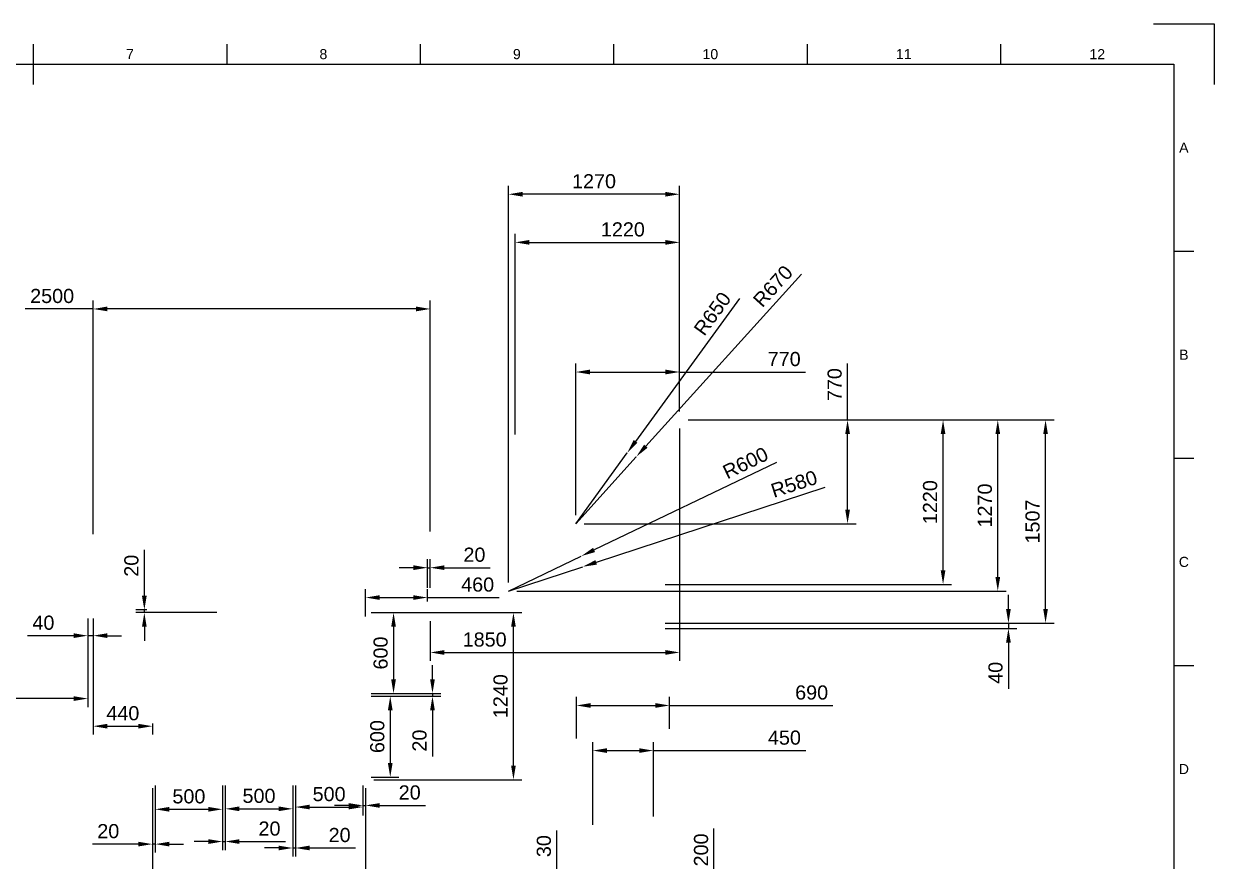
# Paper-space layout '시트1' of a CAD drawing. Header units: millimetres. Extents: x 0 to 594, y 0 to 420.
# Drawn here: x 299.7 to 594, y 212.8 to 420 of the extents above; entities that cross this region are included whole.
import ezdxf
from ezdxf.enums import TextEntityAlignment as Align

# ---------------------------------------------------------------- set-up
doc = ezdxf.new("R2010")
doc.units = ezdxf.units.MM
doc.header["$LTSCALE"] = 0.75
doc.layers.add('BORDER', color=7, linetype='Continuous', lineweight=25)
doc.layers.add('FD_Dimensions', color=7, linetype='Continuous', lineweight=25)
doc.styles.add('FusionTitle', font='arial.ttf')
doc.styles.get("Standard").update_dxf_attribs({"font": 'arial.ttf'})
doc.dimstyles.new('Dim-ISO-25', dxfattribs={"dimtxt": 3.5, "dimasz": 3.5, "dimexe": 2.1, "dimexo": 2.1, "dimgap": 1.4, "dimtad": 1, "dimzin": 12, "dimdsep": 46, "dimtxsty": 'Standard', "dimcen": 0, "dimazin": 3, "dimtp": 0.1, "dimtm": 0.1, "dimtfac": 0.714286, "dimtmove": 0, "dimatfit": 3, "dimfxl": 1, "dimtzin": 12, "dimarcsym": 0})

# ---------------------------------------------------------------- blocks, each defined once
blk = doc.blocks.new('ISO_A2_SHEET')
at = {"layer": 'BORDER'}
for p, q in [((302, 415), (302, 405)), ((349.8333, 415), (349.8333, 410)), ((397.6666, 415), (397.6666, 410)), ((445.4999, 415), (445.4999, 410)), ((493.3332, 415), (493.3332, 410)), ((541.1665, 415), (541.1665, 410)), ((20, 410), (584, 410)), ((584, 410), (584, 10)), ((584, 363.75), (589, 363.75)), ((584, 312.5), (589, 312.5)), ((584, 261.25), (589, 261.25))]:
    blk.add_line(p, q, dxfattribs=at)
at = {"layer": 'Defpoints'}
for p, q in [((579, 420), (594, 420)), ((594, 420), (594, 405))]:
    blk.add_line(p, q, dxfattribs=at)
at = {"layer": 'BORDER', "style": 'FusionTitle'}
for s, p in [('7', (325.91665, 412.5)), ('8', (373.74995, 412.5)), ('9', (421.58325, 412.5)), ('10', (469.41655, 412.5)), ('11', (517.24985, 412.5)), ('12', (565.08315, 412.5)), ('A', (586.5, 389.375)), ('B', (586.5, 338.125)), ('C', (586.5, 286.875)), ('D', (586.5, 235.625))]:
    blk.add_text(s, height=2.5, dxfattribs=at).set_placement(p, align=Align.MIDDLE)
blk = doc.blocks.new('*D291')
at = {"layer": 'Defpoints', "color": 0, "transparency": 16777216}
for p in [(461.83, 321.99), (540.49, 321.99), (419.49, 279.65)]:
    blk.add_point(p, dxfattribs=at)
at = {"layer": 'FD_Dimensions', "color": 0, "lineweight": -2, "transparency": 16777216}
for p, q in [((463.93, 321.99), (542.59, 321.99)), ((540.49, 283.15), (540.49, 318.49)), ((421.59, 279.65), (542.59, 279.65))]:
    blk.add_line(p, q, dxfattribs=at)
at = {"layer": 'FD_Dimensions', "color": 0, "transparency": 16777216}
for points in [[(539.91, 318.49), (541.08, 318.49), (540.49, 321.99)], [(539.91, 283.15), (541.08, 283.15), (540.49, 279.65)]]:
    blk.add_solid(points, dxfattribs=at)
at = {"layer": 'FD_Dimensions', "color": 0, "transparency": 16777216, "insert": (537.31, 300.82), "char_height": 3.5, "attachment_point": 5, "rotation": 90}
blk.add_mtext('1270', dxfattribs=at)
blk = doc.blocks.new('*D292')
at = {"layer": 'Defpoints', "color": 0, "transparency": 16777216}
for p in [(419.49, 377.83), (461.83, 321.99), (419.49, 279.65)]:
    blk.add_point(p, dxfattribs=at)
at = {"layer": 'FD_Dimensions', "color": 0, "lineweight": -2, "transparency": 16777216}
for p, q in [((419.49, 281.75), (419.49, 379.93)), ((461.83, 324.09), (461.83, 379.93)), ((458.33, 377.83), (422.99, 377.83))]:
    blk.add_line(p, q, dxfattribs=at)
at = {"layer": 'FD_Dimensions', "color": 0, "transparency": 16777216}
for points in [[(422.99, 378.41), (422.99, 377.25), (419.49, 377.83)], [(458.33, 378.41), (458.33, 377.25), (461.83, 377.83)]]:
    blk.add_solid(points, dxfattribs=at)
at = {"layer": 'FD_Dimensions', "color": 0, "transparency": 16777216, "insert": (440.66, 381.02), "char_height": 3.5, "attachment_point": 5}
blk.add_mtext('1270', dxfattribs=at)
blk = doc.blocks.new('*D293')
at = {"layer": 'Defpoints', "color": 0, "transparency": 16777216}
for p in [(437.52, 288.31), (419.49, 279.65)]:
    blk.add_point(p, dxfattribs=at)
at = {"layer": 'FD_Dimensions', "color": 0, "lineweight": -2, "transparency": 16777216}
for p, q in [((485.74, 311.48), (440.68, 289.83)), ((419.49, 279.65), (437.52, 288.31))]:
    blk.add_line(p, q, dxfattribs=at)
at = {"layer": 'FD_Dimensions', "color": 0, "transparency": 16777216}
blk.add_solid([(440.42, 290.35), (440.93, 289.3), (437.52, 288.31)], dxfattribs=at)
at = {"layer": 'FD_Dimensions', "color": 0, "transparency": 16777216, "insert": (478.11, 311.35), "char_height": 3.5, "attachment_point": 5, "rotation": 25.659}
blk.add_mtext('R600', dxfattribs=at)
blk = doc.blocks.new('*D294')
at = {"layer": 'Defpoints', "color": 0, "transparency": 16777216}
for p in [(437.87, 285.67), (419.49, 279.65)]:
    blk.add_point(p, dxfattribs=at)
at = {"layer": 'FD_Dimensions', "color": 0, "lineweight": -2, "transparency": 16777216}
for p, q in [((497.71, 305.27), (441.19, 286.76)), ((419.49, 279.65), (437.87, 285.67))]:
    blk.add_line(p, q, dxfattribs=at)
at = {"layer": 'FD_Dimensions', "color": 0, "transparency": 16777216}
blk.add_solid([(441.01, 287.31), (441.37, 286.2), (437.87, 285.67)], dxfattribs=at)
at = {"layer": 'FD_Dimensions', "color": 0, "transparency": 16777216, "insert": (490.13, 306.14), "char_height": 3.5, "attachment_point": 5, "rotation": 18.1333}
blk.add_mtext('R580', dxfattribs=at)
blk = doc.blocks.new('*D295')
at = {"layer": 'Defpoints', "color": 0, "transparency": 16777216}
for p in [(448.89, 313.85), (436.16, 296.32)]:
    blk.add_point(p, dxfattribs=at)
at = {"layer": 'FD_Dimensions', "color": 0, "lineweight": -2, "transparency": 16777216}
for p, q in [((476.6, 352.02), (450.95, 316.68)), ((436.16, 296.32), (448.89, 313.85))]:
    blk.add_line(p, q, dxfattribs=at)
at = {"layer": 'FD_Dimensions', "color": 0, "transparency": 16777216}
blk.add_solid([(450.48, 317.03), (451.42, 316.34), (448.89, 313.85)], dxfattribs=at)
at = {"layer": 'FD_Dimensions', "color": 0, "transparency": 16777216, "insert": (469.95, 348.28), "char_height": 3.5, "attachment_point": 5, "rotation": 54.0146}
blk.add_mtext('R650', dxfattribs=at)
blk = doc.blocks.new('*D296')
at = {"layer": 'Defpoints', "color": 0, "transparency": 16777216}
for p in [(451.12, 312.9), (436.16, 296.32)]:
    blk.add_point(p, dxfattribs=at)
at = {"layer": 'FD_Dimensions', "color": 0, "lineweight": -2, "transparency": 16777216}
for p, q in [((491.92, 358.09), (453.47, 315.5)), ((436.16, 296.32), (451.12, 312.9))]:
    blk.add_line(p, q, dxfattribs=at)
at = {"layer": 'FD_Dimensions', "color": 0, "transparency": 16777216}
blk.add_solid([(453.04, 315.89), (453.9, 315.11), (451.12, 312.9)], dxfattribs=at)
at = {"layer": 'FD_Dimensions', "color": 0, "transparency": 16777216, "insert": (484.91, 355.08), "char_height": 3.5, "attachment_point": 5, "rotation": 47.9293}
blk.add_mtext('R670', dxfattribs=at)
blk = doc.blocks.new('*D297')
at = {"layer": 'Defpoints', "color": 0, "transparency": 16777216}
for p in [(436.16, 333.85), (461.83, 321.99), (436.16, 296.32)]:
    blk.add_point(p, dxfattribs=at)
at = {"layer": 'FD_Dimensions', "color": 0, "lineweight": -2, "transparency": 16777216}
for p, q in [((436.16, 298.42), (436.16, 335.95)), ((461.83, 324.09), (461.83, 335.95)), ((439.66, 333.85), (458.33, 333.85)), ((461.83, 333.85), (492.92, 333.85))]:
    blk.add_line(p, q, dxfattribs=at)
at = {"layer": 'FD_Dimensions', "color": 0, "transparency": 16777216}
for points in [[(439.66, 334.44), (439.66, 333.27), (436.16, 333.85)], [(458.33, 334.44), (458.33, 333.27), (461.83, 333.85)]]:
    blk.add_solid(points, dxfattribs=at)
at = {"layer": 'FD_Dimensions', "color": 0, "transparency": 16777216, "insert": (487.68, 337.04), "char_height": 3.5, "attachment_point": 5}
blk.add_mtext('770', dxfattribs=at)
blk = doc.blocks.new('*D298')
at = {"layer": 'Defpoints', "color": 0, "transparency": 16777216}
for p in [(461.83, 321.99), (436.16, 296.32), (503.35, 296.32)]:
    blk.add_point(p, dxfattribs=at)
at = {"layer": 'FD_Dimensions', "color": 0, "lineweight": -2, "transparency": 16777216}
for p, q in [((503.35, 321.99), (503.35, 335.98)), ((463.93, 321.99), (505.45, 321.99)), ((503.35, 299.82), (503.35, 318.49)), ((438.26, 296.32), (505.45, 296.32))]:
    blk.add_line(p, q, dxfattribs=at)
at = {"layer": 'FD_Dimensions', "color": 0, "transparency": 16777216}
for points in [[(502.77, 318.49), (503.94, 318.49), (503.35, 321.99)], [(502.77, 299.82), (503.94, 299.82), (503.35, 296.32)]]:
    blk.add_solid(points, dxfattribs=at)
at = {"layer": 'FD_Dimensions', "color": 0, "transparency": 16777216, "insert": (500.17, 330.73), "char_height": 3.5, "attachment_point": 5, "rotation": 90}
blk.add_mtext('770', dxfattribs=at)
blk = doc.blocks.new('*D300')
at = {"layer": 'Defpoints', "color": 0, "transparency": 16777216}
for p in [(461.83, 365.92), (461.83, 321.99), (421.16, 316.32)]:
    blk.add_point(p, dxfattribs=at)
at = {"layer": 'FD_Dimensions', "color": 0, "lineweight": -2, "transparency": 16777216}
for p, q in [((421.16, 318.42), (421.16, 368.02)), ((461.83, 324.09), (461.83, 368.02)), ((424.66, 365.92), (458.33, 365.92))]:
    blk.add_line(p, q, dxfattribs=at)
at = {"layer": 'FD_Dimensions', "color": 0, "transparency": 16777216}
for points in [[(424.66, 366.51), (424.66, 365.34), (421.16, 365.92)], [(458.33, 366.51), (458.33, 365.34), (461.83, 365.92)]]:
    blk.add_solid(points, dxfattribs=at)
at = {"layer": 'FD_Dimensions', "color": 0, "transparency": 16777216, "insert": (447.79, 369.11), "char_height": 3.5, "attachment_point": 5}
blk.add_mtext('1220', dxfattribs=at)
blk = doc.blocks.new('*D301')
at = {"layer": 'Defpoints', "color": 0, "transparency": 16777216}
for p in [(461.83, 321.99), (526.96, 321.99), (456.16, 281.32)]:
    blk.add_point(p, dxfattribs=at)
at = {"layer": 'FD_Dimensions', "color": 0, "lineweight": -2, "transparency": 16777216}
for p, q in [((463.93, 321.99), (529.06, 321.99)), ((526.96, 284.82), (526.96, 318.49)), ((458.26, 281.32), (529.06, 281.32))]:
    blk.add_line(p, q, dxfattribs=at)
at = {"layer": 'FD_Dimensions', "color": 0, "transparency": 16777216}
for points in [[(526.38, 318.49), (527.54, 318.49), (526.96, 321.99)], [(526.38, 284.82), (527.54, 284.82), (526.96, 281.32)]]:
    blk.add_solid(points, dxfattribs=at)
at = {"layer": 'FD_Dimensions', "color": 0, "transparency": 16777216, "insert": (523.77, 301.65), "char_height": 3.5, "attachment_point": 5, "rotation": 90}
blk.add_mtext('1220', dxfattribs=at)
blk = doc.blocks.new('*D333')
at = {"layer": 'Defpoints', "color": 0, "transparency": 16777216}
for p in [(431.46, 205.65), (439.49, 205.65), (439.49, 204.65)]:
    blk.add_point(p, dxfattribs=at)
at = {"layer": 'FD_Dimensions', "color": 0, "lineweight": -2, "transparency": 16777216}
for p, q in [((431.46, 209.15), (431.46, 220.45)), ((437.39, 205.65), (429.36, 205.65)), ((437.39, 204.65), (429.36, 204.65)), ((431.46, 204.65), (431.46, 205.65)), ((431.46, 201.15), (431.46, 197.65))]:
    blk.add_line(p, q, dxfattribs=at)
at = {"layer": 'FD_Dimensions', "color": 0, "transparency": 16777216}
for points in [[(430.87, 209.15), (432.04, 209.15), (431.46, 205.65)], [(430.87, 201.15), (432.04, 201.15), (431.46, 204.65)]]:
    blk.add_solid(points, dxfattribs=at)
at = {"layer": 'FD_Dimensions', "color": 0, "transparency": 16777216, "insert": (428.27, 216.55), "char_height": 3.5, "attachment_point": 5, "rotation": 90}
blk.add_mtext('30', dxfattribs=at)
blk = doc.blocks.new('*D334')
at = {"layer": 'Defpoints', "color": 0, "transparency": 16777216}
for p in [(455.49, 203.32), (470.32, 203.32), (455.49, 196.65)]:
    blk.add_point(p, dxfattribs=at)
at = {"layer": 'FD_Dimensions', "color": 0, "lineweight": -2, "transparency": 16777216}
for p, q in [((470.32, 206.82), (470.32, 220.9)), ((457.59, 203.32), (472.42, 203.32)), ((470.32, 196.65), (470.32, 203.32)), ((457.59, 196.65), (472.42, 196.65)), ((470.32, 193.15), (470.32, 189.65))]:
    blk.add_line(p, q, dxfattribs=at)
at = {"layer": 'FD_Dimensions', "color": 0, "transparency": 16777216}
for points in [[(469.74, 206.82), (470.91, 206.82), (470.32, 203.32)], [(469.74, 193.15), (470.91, 193.15), (470.32, 196.65)]]:
    blk.add_solid(points, dxfattribs=at)
at = {"layer": 'FD_Dimensions', "color": 0, "transparency": 16777216, "insert": (467.14, 215.61), "char_height": 3.5, "attachment_point": 5, "rotation": 90}
blk.add_mtext('200', dxfattribs=at)
blk = doc.blocks.new('*D342')
at = {"layer": 'Defpoints', "color": 0, "transparency": 16777216}
for p in [(461.83, 321.99), (400.16, 274.32), (461.83, 264.47)]:
    blk.add_point(p, dxfattribs=at)
at = {"layer": 'FD_Dimensions', "color": 0, "lineweight": -2, "transparency": 16777216}
for p, q in [((461.83, 319.89), (461.83, 262.37)), ((400.16, 272.22), (400.16, 262.37)), ((403.66, 264.47), (458.33, 264.47))]:
    blk.add_line(p, q, dxfattribs=at)
at = {"layer": 'FD_Dimensions', "color": 0, "transparency": 16777216}
for points in [[(403.66, 265.05), (403.66, 263.88), (400.16, 264.47)], [(458.33, 265.05), (458.33, 263.88), (461.83, 264.47)]]:
    blk.add_solid(points, dxfattribs=at)
at = {"layer": 'FD_Dimensions', "color": 0, "transparency": 16777216, "insert": (413.62, 267.65), "char_height": 3.5, "attachment_point": 5}
blk.add_mtext('1850', dxfattribs=at)
blk = doc.blocks.new('*D344')
at = {"layer": 'Defpoints', "color": 0, "transparency": 16777216}
for p in [(399.49, 278.05), (399.49, 274.99), (384.16, 271.27)]:
    blk.add_point(p, dxfattribs=at)
at = {"layer": 'FD_Dimensions', "color": 0, "lineweight": -2, "transparency": 16777216}
for p, q in [((384.16, 273.37), (384.16, 280.15)), ((399.49, 277.09), (399.49, 280.15)), ((387.66, 278.05), (395.99, 278.05)), ((399.49, 278.05), (417.22, 278.05))]:
    blk.add_line(p, q, dxfattribs=at)
at = {"layer": 'FD_Dimensions', "color": 0, "transparency": 16777216}
for points in [[(387.66, 278.63), (387.66, 277.47), (384.16, 278.05)], [(395.99, 278.63), (395.99, 277.47), (399.49, 278.05)]]:
    blk.add_solid(points, dxfattribs=at)
at = {"layer": 'FD_Dimensions', "color": 0, "transparency": 16777216, "insert": (411.89, 281.24), "char_height": 3.5, "attachment_point": 5}
blk.add_mtext('460', dxfattribs=at)
blk = doc.blocks.new('*D345')
at = {"layer": 'Defpoints', "color": 0, "transparency": 16777216}
for p in [(400.16, 349.45), (316.83, 291.65), (400.16, 292.32)]:
    blk.add_point(p, dxfattribs=at)
at = {"layer": 'FD_Dimensions', "color": 0, "lineweight": -2, "transparency": 16777216}
for p, q in [((316.83, 293.75), (316.83, 351.55)), ((400.16, 294.42), (400.16, 351.55)), ((316.83, 349.45), (300.03, 349.45)), ((396.66, 349.45), (320.33, 349.45))]:
    blk.add_line(p, q, dxfattribs=at)
at = {"layer": 'FD_Dimensions', "color": 0, "transparency": 16777216}
for points in [[(320.33, 350.04), (320.33, 348.87), (316.83, 349.45)], [(396.66, 350.04), (396.66, 348.87), (400.16, 349.45)]]:
    blk.add_solid(points, dxfattribs=at)
at = {"layer": 'FD_Dimensions', "color": 0, "transparency": 16777216, "insert": (306.68, 352.64), "char_height": 3.5, "attachment_point": 5}
blk.add_mtext('2500', dxfattribs=at)
blk = doc.blocks.new('*D346')
at = {"layer": 'Defpoints', "color": 0, "transparency": 16777216}
for p in [(315.49, 274.99), (316.83, 274.99), (315.49, 268.62)]:
    blk.add_point(p, dxfattribs=at)
at = {"layer": 'FD_Dimensions', "color": 0, "lineweight": -2, "transparency": 16777216}
for p, q in [((315.49, 272.89), (315.49, 266.52)), ((316.83, 272.89), (316.83, 266.52)), ((311.99, 268.62), (300.55, 268.62)), ((316.83, 268.62), (315.49, 268.62)), ((320.33, 268.62), (323.83, 268.62))]:
    blk.add_line(p, q, dxfattribs=at)
at = {"layer": 'FD_Dimensions', "color": 0, "transparency": 16777216}
for points in [[(311.99, 269.21), (311.99, 268.04), (315.49, 268.62)], [(320.33, 269.21), (320.33, 268.04), (316.83, 268.62)]]:
    blk.add_solid(points, dxfattribs=at)
at = {"layer": 'FD_Dimensions', "color": 0, "transparency": 16777216, "insert": (304.52, 271.81), "char_height": 3.5, "attachment_point": 5}
blk.add_mtext('40', dxfattribs=at)
blk = doc.blocks.new('*D347')
at = {"layer": 'Defpoints', "color": 0, "transparency": 16777216}
for p in [(254.26, 274.99), (315.49, 274.99), (254.26, 253.06)]:
    blk.add_point(p, dxfattribs=at)
at = {"layer": 'FD_Dimensions', "color": 0, "lineweight": -2, "transparency": 16777216}
for p, q in [((254.26, 272.89), (254.26, 250.96)), ((315.49, 272.89), (315.49, 250.96)), ((311.99, 253.06), (257.76, 253.06))]:
    blk.add_line(p, q, dxfattribs=at)
at = {"layer": 'FD_Dimensions', "color": 0, "transparency": 16777216}
for points in [[(257.76, 253.64), (257.76, 252.47), (254.26, 253.06)], [(311.99, 253.64), (311.99, 252.47), (315.49, 253.06)]]:
    blk.add_solid(points, dxfattribs=at)
at = {"layer": 'FD_Dimensions', "color": 0, "transparency": 16777216, "insert": (284.88, 256.24), "char_height": 3.5, "attachment_point": 5}
blk.add_mtext('1837', dxfattribs=at)
blk = doc.blocks.new('*D355')
at = {"layer": 'Defpoints', "color": 0, "transparency": 16777216}
for p in [(461.83, 321.99), (552.3, 321.99), (456.16, 271.74)]:
    blk.add_point(p, dxfattribs=at)
at = {"layer": 'FD_Dimensions', "color": 0, "lineweight": -2, "transparency": 16777216}
for p, q in [((463.93, 321.99), (554.4, 321.99)), ((552.3, 275.24), (552.3, 318.49)), ((458.26, 271.74), (554.4, 271.74))]:
    blk.add_line(p, q, dxfattribs=at)
at = {"layer": 'FD_Dimensions', "color": 0, "transparency": 16777216}
for points in [[(551.72, 318.49), (552.88, 318.49), (552.3, 321.99)], [(551.72, 275.24), (552.88, 275.24), (552.3, 271.74)]]:
    blk.add_solid(points, dxfattribs=at)
at = {"layer": 'FD_Dimensions', "color": 0, "transparency": 16777216, "insert": (549.11, 296.86), "char_height": 3.5, "attachment_point": 5, "rotation": 90}
blk.add_mtext('1507', dxfattribs=at)
blk = doc.blocks.new('*D356')
at = {"layer": 'Defpoints', "color": 0, "transparency": 16777216}
for p in [(456.16, 271.74), (456.16, 270.41), (543.12, 270.41)]:
    blk.add_point(p, dxfattribs=at)
at = {"layer": 'FD_Dimensions', "color": 0, "lineweight": -2, "transparency": 16777216}
for p, q in [((543.12, 275.24), (543.12, 278.74)), ((458.26, 271.74), (545.22, 271.74)), ((543.12, 271.74), (543.12, 270.41)), ((458.26, 270.41), (545.22, 270.41)), ((543.12, 266.91), (543.12, 255.46))]:
    blk.add_line(p, q, dxfattribs=at)
at = {"layer": 'FD_Dimensions', "color": 0, "transparency": 16777216}
for points in [[(542.54, 275.24), (543.71, 275.24), (543.12, 271.74)], [(542.54, 266.91), (543.71, 266.91), (543.12, 270.41)]]:
    blk.add_solid(points, dxfattribs=at)
at = {"layer": 'FD_Dimensions', "color": 0, "transparency": 16777216, "insert": (539.94, 259.43), "char_height": 3.5, "attachment_point": 5, "rotation": 90}
blk.add_mtext('40', dxfattribs=at)
blk = doc.blocks.new('*D360')
at = {"layer": 'Defpoints', "color": 0, "transparency": 16777216}
for p in [(316.83, 274.99), (331.49, 248.99), (331.49, 246.23)]:
    blk.add_point(p, dxfattribs=at)
at = {"layer": 'FD_Dimensions', "color": 0, "lineweight": -2, "transparency": 16777216}
for p, q in [((316.83, 272.89), (316.83, 244.13)), ((320.33, 246.23), (327.99, 246.23)), ((331.49, 246.89), (331.49, 244.13))]:
    blk.add_line(p, q, dxfattribs=at)
at = {"layer": 'FD_Dimensions', "color": 0, "transparency": 16777216}
for points in [[(320.33, 246.81), (320.33, 245.64), (316.83, 246.23)], [(327.99, 246.81), (327.99, 245.64), (331.49, 246.23)]]:
    blk.add_solid(points, dxfattribs=at)
at = {"layer": 'FD_Dimensions', "color": 0, "transparency": 16777216, "insert": (324.16, 249.41), "char_height": 3.5, "attachment_point": 5}
blk.add_mtext('440', dxfattribs=at)
blk = doc.blocks.new('*D361')
at = {"layer": 'Defpoints', "color": 0, "transparency": 16777216}
for p in [(331.49, 232.99), (332.16, 233.65), (331.49, 217.05)]:
    blk.add_point(p, dxfattribs=at)
at = {"layer": 'FD_Dimensions', "color": 0, "lineweight": -2, "transparency": 16777216}
for p, q in [((331.49, 230.89), (331.49, 214.95)), ((332.16, 231.55), (332.16, 214.95)), ((327.99, 217.05), (316.63, 217.05)), ((332.16, 217.05), (331.49, 217.05)), ((335.66, 217.05), (339.16, 217.05))]:
    blk.add_line(p, q, dxfattribs=at)
at = {"layer": 'FD_Dimensions', "color": 0, "transparency": 16777216}
for points in [[(327.99, 217.63), (327.99, 216.47), (331.49, 217.05)], [(335.66, 217.63), (335.66, 216.47), (332.16, 217.05)]]:
    blk.add_solid(points, dxfattribs=at)
at = {"layer": 'FD_Dimensions', "color": 0, "transparency": 16777216, "insert": (320.56, 220.24), "char_height": 3.5, "attachment_point": 5}
blk.add_mtext('20', dxfattribs=at)
blk = doc.blocks.new('*D362')
at = {"layer": 'Defpoints', "color": 0, "transparency": 16777216}
for p in [(332.16, 233.65), (348.83, 233.65), (348.83, 225.66)]:
    blk.add_point(p, dxfattribs=at)
at = {"layer": 'FD_Dimensions', "color": 0, "lineweight": -2, "transparency": 16777216}
for p, q in [((332.16, 231.55), (332.16, 223.56)), ((348.83, 231.55), (348.83, 223.56)), ((335.66, 225.66), (345.33, 225.66))]:
    blk.add_line(p, q, dxfattribs=at)
at = {"layer": 'FD_Dimensions', "color": 0, "transparency": 16777216}
for points in [[(335.66, 226.24), (335.66, 225.08), (332.16, 225.66)], [(345.33, 226.24), (345.33, 225.08), (348.83, 225.66)]]:
    blk.add_solid(points, dxfattribs=at)
at = {"layer": 'FD_Dimensions', "color": 0, "transparency": 16777216, "insert": (340.49, 228.85), "char_height": 3.5, "attachment_point": 5}
blk.add_mtext('500', dxfattribs=at)
blk = doc.blocks.new('*D363')
at = {"layer": 'Defpoints', "color": 0, "transparency": 16777216}
for p in [(348.83, 233.65), (349.49, 233.65), (349.49, 217.69)]:
    blk.add_point(p, dxfattribs=at)
at = {"layer": 'FD_Dimensions', "color": 0, "lineweight": -2, "transparency": 16777216}
for p, q in [((348.83, 231.55), (348.83, 215.59)), ((349.49, 231.55), (349.49, 215.59)), ((345.33, 217.69), (341.83, 217.69)), ((348.83, 217.69), (349.49, 217.69)), ((352.99, 217.69), (364.36, 217.69))]:
    blk.add_line(p, q, dxfattribs=at)
at = {"layer": 'FD_Dimensions', "color": 0, "transparency": 16777216}
for points in [[(345.33, 218.27), (345.33, 217.1), (348.83, 217.69)], [(352.99, 218.27), (352.99, 217.1), (349.49, 217.69)]]:
    blk.add_solid(points, dxfattribs=at)
at = {"layer": 'FD_Dimensions', "color": 0, "transparency": 16777216, "insert": (360.42, 220.87), "char_height": 3.5, "attachment_point": 5}
blk.add_mtext('20', dxfattribs=at)
blk = doc.blocks.new('*D364')
at = {"layer": 'Defpoints', "color": 0, "transparency": 16777216}
for p in [(349.49, 233.65), (366.16, 233.65), (366.16, 225.78)]:
    blk.add_point(p, dxfattribs=at)
at = {"layer": 'FD_Dimensions', "color": 0, "lineweight": -2, "transparency": 16777216}
for p, q in [((349.49, 231.55), (349.49, 223.68)), ((366.16, 231.55), (366.16, 223.68)), ((352.99, 225.78), (362.66, 225.78))]:
    blk.add_line(p, q, dxfattribs=at)
at = {"layer": 'FD_Dimensions', "color": 0, "transparency": 16777216}
for points in [[(352.99, 226.37), (352.99, 225.2), (349.49, 225.78)], [(362.66, 226.37), (362.66, 225.2), (366.16, 225.78)]]:
    blk.add_solid(points, dxfattribs=at)
at = {"layer": 'FD_Dimensions', "color": 0, "transparency": 16777216, "insert": (357.83, 228.97), "char_height": 3.5, "attachment_point": 5}
blk.add_mtext('500', dxfattribs=at)
blk = doc.blocks.new('*D365')
at = {"layer": 'Defpoints', "color": 0, "transparency": 16777216}
for p in [(366.16, 233.65), (366.83, 233.65), (366.16, 216.09)]:
    blk.add_point(p, dxfattribs=at)
at = {"layer": 'FD_Dimensions', "color": 0, "lineweight": -2, "transparency": 16777216}
for p, q in [((366.16, 231.55), (366.16, 213.99)), ((366.83, 231.55), (366.83, 213.99)), ((362.66, 216.09), (359.16, 216.09)), ((366.16, 216.09), (366.83, 216.09)), ((370.33, 216.09), (381.69, 216.09))]:
    blk.add_line(p, q, dxfattribs=at)
at = {"layer": 'FD_Dimensions', "color": 0, "transparency": 16777216}
for points in [[(362.66, 216.67), (362.66, 215.51), (366.16, 216.09)], [(370.33, 216.67), (370.33, 215.51), (366.83, 216.09)]]:
    blk.add_solid(points, dxfattribs=at)
at = {"layer": 'FD_Dimensions', "color": 0, "transparency": 16777216, "insert": (377.76, 219.28), "char_height": 3.5, "attachment_point": 5}
blk.add_mtext('20', dxfattribs=at)
blk = doc.blocks.new('*D366')
at = {"layer": 'Defpoints', "color": 0, "transparency": 16777216}
for p in [(366.83, 233.65), (383.49, 233.65), (383.49, 226.22)]:
    blk.add_point(p, dxfattribs=at)
at = {"layer": 'FD_Dimensions', "color": 0, "lineweight": -2, "transparency": 16777216}
for p, q in [((366.83, 231.55), (366.83, 224.12)), ((383.49, 231.55), (383.49, 224.12)), ((370.33, 226.22), (379.99, 226.22))]:
    blk.add_line(p, q, dxfattribs=at)
at = {"layer": 'FD_Dimensions', "color": 0, "transparency": 16777216}
for points in [[(370.33, 226.81), (370.33, 225.64), (366.83, 226.22)], [(379.99, 226.81), (379.99, 225.64), (383.49, 226.22)]]:
    blk.add_solid(points, dxfattribs=at)
at = {"layer": 'FD_Dimensions', "color": 0, "transparency": 16777216, "insert": (375.16, 229.41), "char_height": 3.5, "attachment_point": 5}
blk.add_mtext('500', dxfattribs=at)
blk = doc.blocks.new('*D367')
at = {"layer": 'Defpoints', "color": 0, "transparency": 16777216}
for p in [(383.49, 233.65), (384.16, 232.99), (384.16, 226.62)]:
    blk.add_point(p, dxfattribs=at)
at = {"layer": 'FD_Dimensions', "color": 0, "lineweight": -2, "transparency": 16777216}
for p, q in [((383.49, 231.55), (383.49, 224.52)), ((384.16, 230.89), (384.16, 224.52)), ((379.99, 226.62), (376.49, 226.62)), ((383.49, 226.62), (384.16, 226.62)), ((387.66, 226.62), (399.02, 226.62))]:
    blk.add_line(p, q, dxfattribs=at)
at = {"layer": 'FD_Dimensions', "color": 0, "transparency": 16777216}
for points in [[(379.99, 227.2), (379.99, 226.04), (383.49, 226.62)], [(387.66, 227.2), (387.66, 226.04), (384.16, 226.62)]]:
    blk.add_solid(points, dxfattribs=at)
at = {"layer": 'FD_Dimensions', "color": 0, "transparency": 16777216, "insert": (395.09, 229.81), "char_height": 3.5, "attachment_point": 5}
blk.add_mtext('20', dxfattribs=at)
blk = doc.blocks.new('*D368')
at = {"layer": 'Defpoints', "color": 0, "transparency": 16777216}
for p in [(331.49, 232.99), (384.16, 232.99), (331.49, 204.68)]:
    blk.add_point(p, dxfattribs=at)
at = {"layer": 'FD_Dimensions', "color": 0, "lineweight": -2, "transparency": 16777216}
for p, q in [((331.49, 230.89), (331.49, 202.58)), ((384.16, 230.89), (384.16, 202.58)), ((380.66, 204.68), (334.99, 204.68))]:
    blk.add_line(p, q, dxfattribs=at)
at = {"layer": 'FD_Dimensions', "color": 0, "transparency": 16777216}
for points in [[(334.99, 205.26), (334.99, 204.09), (331.49, 204.68)], [(380.66, 205.26), (380.66, 204.09), (384.16, 204.68)]]:
    blk.add_solid(points, dxfattribs=at)
at = {"layer": 'FD_Dimensions', "color": 0, "transparency": 16777216, "insert": (357.83, 207.86), "char_height": 3.5, "attachment_point": 5}
blk.add_mtext('1580', dxfattribs=at)
blk = doc.blocks.new('*D369')
at = {"layer": 'Defpoints', "color": 0, "transparency": 16777216}
for p in [(400.16, 285.44), (399.49, 278.33), (400.16, 278.33)]:
    blk.add_point(p, dxfattribs=at)
at = {"layer": 'FD_Dimensions', "color": 0, "lineweight": -2, "transparency": 16777216}
for p, q in [((399.49, 280.43), (399.49, 287.54)), ((400.16, 280.43), (400.16, 287.54)), ((395.99, 285.44), (392.49, 285.44)), ((399.49, 285.44), (400.16, 285.44)), ((403.66, 285.44), (415.02, 285.44))]:
    blk.add_line(p, q, dxfattribs=at)
at = {"layer": 'FD_Dimensions', "color": 0, "transparency": 16777216}
for points in [[(395.99, 286.03), (395.99, 284.86), (399.49, 285.44)], [(403.66, 286.03), (403.66, 284.86), (400.16, 285.44)]]:
    blk.add_solid(points, dxfattribs=at)
at = {"layer": 'FD_Dimensions', "color": 0, "transparency": 16777216, "insert": (411.09, 288.63), "char_height": 3.5, "attachment_point": 5}
blk.add_mtext('20', dxfattribs=at)
blk = doc.blocks.new('*D378')
at = {"layer": 'Defpoints', "color": 0, "transparency": 16777216}
for p in [(455.33, 240.19), (455.33, 221.8), (440.33, 219.71)]:
    blk.add_point(p, dxfattribs=at)
at = {"layer": 'FD_Dimensions', "color": 0, "lineweight": -2, "transparency": 16777216}
for p, q in [((440.33, 221.81), (440.33, 242.29)), ((455.33, 223.9), (455.33, 242.29)), ((443.83, 240.19), (451.83, 240.19)), ((455.33, 240.19), (493.07, 240.19))]:
    blk.add_line(p, q, dxfattribs=at)
at = {"layer": 'FD_Dimensions', "color": 0, "transparency": 16777216}
for points in [[(443.83, 240.77), (443.83, 239.61), (440.33, 240.19)], [(451.83, 240.77), (451.83, 239.61), (455.33, 240.19)]]:
    blk.add_solid(points, dxfattribs=at)
at = {"layer": 'FD_Dimensions', "color": 0, "transparency": 16777216, "insert": (487.74, 243.38), "char_height": 3.5, "attachment_point": 5}
blk.add_mtext('450', dxfattribs=at)
blk = doc.blocks.new('*D379')
at = {"layer": 'Defpoints', "color": 0, "transparency": 16777216}
for p in [(459.33, 251.35), (459.33, 243.46), (436.33, 241.12)]:
    blk.add_point(p, dxfattribs=at)
at = {"layer": 'FD_Dimensions', "color": 0, "lineweight": -2, "transparency": 16777216}
for p, q in [((436.33, 243.22), (436.33, 253.45)), ((459.33, 245.56), (459.33, 253.45)), ((439.83, 251.35), (455.83, 251.35)), ((459.33, 251.35), (499.74, 251.35))]:
    blk.add_line(p, q, dxfattribs=at)
at = {"layer": 'FD_Dimensions', "color": 0, "transparency": 16777216}
for points in [[(439.83, 251.94), (439.83, 250.77), (436.33, 251.35)], [(455.83, 251.94), (455.83, 250.77), (459.33, 251.35)]]:
    blk.add_solid(points, dxfattribs=at)
at = {"layer": 'FD_Dimensions', "color": 0, "transparency": 16777216, "insert": (494.47, 254.54), "char_height": 3.5, "attachment_point": 5}
blk.add_mtext('690', dxfattribs=at)
blk = doc.blocks.new('*D389')
at = {"layer": 'Defpoints', "color": 0, "transparency": 16777216}
for p in [(383.49, 274.32), (383.49, 254.32), (391.09, 254.32)]:
    blk.add_point(p, dxfattribs=at)
at = {"layer": 'FD_Dimensions', "color": 0, "lineweight": -2, "transparency": 16777216}
for p, q in [((385.59, 274.32), (393.19, 274.32)), ((391.09, 270.82), (391.09, 257.82)), ((385.59, 254.32), (393.19, 254.32))]:
    blk.add_line(p, q, dxfattribs=at)
at = {"layer": 'FD_Dimensions', "color": 0, "transparency": 16777216}
for points in [[(390.51, 270.82), (391.68, 270.82), (391.09, 274.32)], [(390.51, 257.82), (391.68, 257.82), (391.09, 254.32)]]:
    blk.add_solid(points, dxfattribs=at)
at = {"layer": 'FD_Dimensions', "color": 0, "transparency": 16777216, "insert": (387.91, 264.32), "char_height": 3.5, "attachment_point": 5, "rotation": 90}
blk.add_mtext('600', dxfattribs=at)
blk = doc.blocks.new('*D390')
at = {"layer": 'Defpoints', "color": 0, "transparency": 16777216}
for p in [(383.49, 254.32), (383.49, 253.65), (400.71, 253.65)]:
    blk.add_point(p, dxfattribs=at)
at = {"layer": 'FD_Dimensions', "color": 0, "lineweight": -2, "transparency": 16777216}
for p, q in [((400.71, 257.82), (400.71, 261.32)), ((385.59, 254.32), (402.81, 254.32)), ((385.59, 253.65), (402.81, 253.65)), ((400.71, 254.32), (400.71, 253.65)), ((400.71, 250.15), (400.71, 238.73))]:
    blk.add_line(p, q, dxfattribs=at)
at = {"layer": 'FD_Dimensions', "color": 0, "transparency": 16777216}
for points in [[(400.13, 257.82), (401.3, 257.82), (400.71, 254.32)], [(400.13, 250.15), (401.3, 250.15), (400.71, 253.65)]]:
    blk.add_solid(points, dxfattribs=at)
at = {"layer": 'FD_Dimensions', "color": 0, "transparency": 16777216, "insert": (397.52, 242.66), "char_height": 3.5, "attachment_point": 5, "rotation": 90}
blk.add_mtext('20', dxfattribs=at)
blk = doc.blocks.new('*D391')
at = {"layer": 'Defpoints', "color": 0, "transparency": 16777216}
for p in [(383.49, 253.65), (383.49, 233.65), (390.28, 233.65)]:
    blk.add_point(p, dxfattribs=at)
at = {"layer": 'FD_Dimensions', "color": 0, "lineweight": -2, "transparency": 16777216}
for p, q in [((385.59, 253.65), (392.38, 253.65)), ((390.28, 250.15), (390.28, 237.15)), ((385.59, 233.65), (392.38, 233.65))]:
    blk.add_line(p, q, dxfattribs=at)
at = {"layer": 'FD_Dimensions', "color": 0, "transparency": 16777216}
for points in [[(389.69, 250.15), (390.86, 250.15), (390.28, 253.65)], [(389.69, 237.15), (390.86, 237.15), (390.28, 233.65)]]:
    blk.add_solid(points, dxfattribs=at)
at = {"layer": 'FD_Dimensions', "color": 0, "transparency": 16777216, "insert": (387.09, 243.65), "char_height": 3.5, "attachment_point": 5, "rotation": 90}
blk.add_mtext('600', dxfattribs=at)
blk = doc.blocks.new('*D392')
at = {"layer": 'Defpoints', "color": 0, "transparency": 16777216}
for p in [(383.49, 274.32), (420.74, 274.32), (384.16, 232.99)]:
    blk.add_point(p, dxfattribs=at)
at = {"layer": 'FD_Dimensions', "color": 0, "lineweight": -2, "transparency": 16777216}
for p, q in [((385.59, 274.32), (422.84, 274.32)), ((420.74, 236.49), (420.74, 270.82)), ((386.26, 232.99), (422.84, 232.99))]:
    blk.add_line(p, q, dxfattribs=at)
at = {"layer": 'FD_Dimensions', "color": 0, "transparency": 16777216}
for points in [[(420.16, 270.82), (421.32, 270.82), (420.74, 274.32)], [(420.16, 236.49), (421.32, 236.49), (420.74, 232.99)]]:
    blk.add_solid(points, dxfattribs=at)
at = {"layer": 'FD_Dimensions', "color": 0, "transparency": 16777216, "insert": (417.55, 253.65), "char_height": 3.5, "attachment_point": 5, "rotation": 90}
blk.add_mtext('1240', dxfattribs=at)
blk = doc.blocks.new('*D393')
at = {"layer": 'Defpoints', "color": 0, "transparency": 16777216}
for p in [(329.48, 274.99), (332.16, 274.99), (349.49, 274.32)]:
    blk.add_point(p, dxfattribs=at)
at = {"layer": 'FD_Dimensions', "color": 0, "lineweight": -2, "transparency": 16777216}
for p, q in [((329.48, 278.49), (329.48, 289.85)), ((330.06, 274.99), (327.38, 274.99)), ((347.39, 274.32), (327.38, 274.32)), ((329.48, 274.32), (329.48, 274.99)), ((329.48, 270.82), (329.48, 267.32))]:
    blk.add_line(p, q, dxfattribs=at)
at = {"layer": 'FD_Dimensions', "color": 0, "transparency": 16777216}
for points in [[(328.89, 278.49), (330.06, 278.49), (329.48, 274.99)], [(328.89, 270.82), (330.06, 270.82), (329.48, 274.32)]]:
    blk.add_solid(points, dxfattribs=at)
at = {"layer": 'FD_Dimensions', "color": 0, "transparency": 16777216, "insert": (326.29, 285.92), "char_height": 3.5, "attachment_point": 5, "rotation": 90}
blk.add_mtext('20', dxfattribs=at)

psp = doc.layouts.new('시트1')

# ---------------------------------------------------------------- block references
at = {"layer": 'BORDER'}
psp.add_blockref('ISO_A2_SHEET', (0, 0), dxfattribs=at)

# ---------------------------------------------------------------- dimensions: what is measured, and where the dimension line sits
at = {"layer": 'FD_Dimensions'}
for base, p1, p2, override, picture, middle in [((419.49392, 377.82916), (461.82726, 321.98608), (419.49392, 279.65275), {"dimlfac": -30}, '*D292', (440.66059, 377.82916)), ((461.82726, 365.92223), (421.16059, 316.31941), (461.82726, 321.98608), {"dimlfac": -30}, '*D300', (447.79216, 365.92223)), ((436.16059, 333.85396), (461.82726, 321.98608), (436.16059, 296.31941), {"dimlfac": -30}, '*D297', (487.67504, 333.85396)), ((400.16059, 285.44167), (399.49392, 278.33208), (400.16059, 278.33208), {"dimlfac": -30}, '*D369', (411.09129, 285.44167)), ((254.26101, 253.05618), (315.49392, 274.98608), (254.26101, 274.98608), {"dimdec": 0, "dimlfac": -30}, '*D347', (284.87747, 253.05618)), ((459.32726, 251.35214), (436.32726, 241.11518), (459.32726, 243.45729), {"dimlfac": -30}, '*D379', (494.47005, 251.35214)), ((455.32726, 240.18987), (440.32726, 219.71485), (455.32726, 221.7995), {"dimlfac": -30}, '*D378', (487.73976, 240.18987)), ((349.49392, 217.68606), (348.82726, 233.65275), (349.49392, 233.65275), {"dimlfac": -30}, '*D363', (360.42462, 217.68606))]:
    dim = psp.add_linear_dim(base=base, p1=p1, p2=p2, dimstyle='Dim-ISO-25', override=override, dxfattribs=at)
    dim.commit()
    dim.dimension.update_dxf_attribs({"geometry": picture, "text_midpoint": middle, "dimtype": 160})
for center, mpoint, picture, middle in [((436.16059, 296.31941), (451.12496, 312.89787), '*D296', (487.27094, 352.94262)), ((436.16059, 296.31941), (448.89147, 313.85136), '*D295', (472.52939, 346.40362)), ((419.49392, 279.65275), (437.52166, 288.31304), '*D293', (479.49268, 308.47537)), ((419.49392, 279.65275), (437.86707, 285.66984), '*D294', (491.12243, 303.11065))]:
    dim = psp.add_radius_dim(center=center, mpoint=mpoint, dimstyle='Dim-ISO-25', override={"dimlfac": -30, "dimse1": 1}, dxfattribs=at)
    dim.commit()
    dim.dimension.update_dxf_attribs({"geometry": picture, "text_midpoint": middle, "dimtype": 164})
for base, p1, p2, angle, picture, middle, dimtype in [((400.16059, 349.45295), (316.82726, 291.65275), (400.16059, 292.31941), 180, '*D345', (306.67726, 349.45295), 160), ((503.35426, 296.31941), (461.82726, 321.98608), (436.16059, 296.31941), 90, '*D298', (503.35426, 330.73226), 160), ((461.82726, 264.4654), (400.16059, 274.31941), (461.82726, 321.98608), 180, '*D342', (413.61913, 264.4654), 160), ((540.49249, 321.98608), (419.49392, 279.65275), (461.82726, 321.98608), 90, '*D291', (540.49249, 300.81941), 160), ((526.95907, 321.98608), (456.16059, 281.31941), (461.82726, 321.98608), 90, '*D301', (526.95907, 301.65275), 160), ((399.49392, 278.05101), (384.16059, 271.27079), (399.49392, 274.98608), 180, '*D344', (411.89371, 278.05101), 160), ((391.09215, 254.31941), (383.49392, 274.31941), (383.49392, 254.31941), 90, '*D389', (391.09215, 264.31941), 160), ((420.74114, 274.31941), (384.16059, 232.98608), (383.49392, 274.31941), 90, '*D392', (420.74114, 253.65275), 160), ((400.71167, 253.65275), (383.49392, 254.31941), (383.49392, 253.65275), 270, '*D390', (400.71167, 242.65779), 160), ((390.27694, 233.65275), (383.49392, 253.65275), (383.49392, 233.65275), 90, '*D391', (390.27694, 243.65275), 160), ((331.49392, 217.05159), (332.16059, 233.65275), (331.49392, 232.98608), 180, '*D361', (320.56323, 217.05159), 160), ((348.82726, 225.65971), (332.16059, 233.65275), (348.82726, 233.65275), 180, '*D362', (340.49392, 225.65971), 160), ((366.16059, 225.78447), (349.49392, 233.65275), (366.16059, 233.65275), 180, '*D364', (357.82726, 225.78447), 160), ((366.16059, 216.09057), (366.82726, 233.65275), (366.16059, 233.65275), 180, '*D365', (377.75795, 216.09057), 160), ((470.32386, 203.31941), (455.49392, 196.65275), (455.49392, 203.31941), 90, '*D334', (470.32386, 215.60976), 161)]:
    dim = psp.add_linear_dim(base=base, p1=p1, p2=p2, angle=angle, dimstyle='Dim-ISO-25', override={"dimlfac": -30}, dxfattribs=at)
    dim.commit()
    dim.dimension.update_dxf_attribs({"geometry": picture, "text_midpoint": middle, "dimtype": dimtype})
for base, p1, p2, angle, override, picture, middle in [((552.29886, 321.98608), (456.16059, 271.73938), (461.82726, 321.98608), 270, {"dimdec": 0, "dimlfac": -30, "dimclrd": 0, "dimclre": 0}, '*D355', (549.11185, 296.86273)), ((329.47736, 274.98608), (349.49392, 274.31941), (332.16059, 274.98608), 90, {"dimlfac": -30, "dimclrd": 0, "dimclre": 0}, '*D393', (326.29035, 285.91678)), ((543.12404, 270.40604), (456.16059, 271.73938), (456.16059, 270.40604), 270, {"dimlfac": -30, "dimclrd": 0, "dimclre": 0}, '*D356', (539.93704, 259.43476)), ((315.49392, 268.62445), (316.82726, 274.98608), (315.49392, 274.98608), 180, {"dimlfac": -30, "dimclrd": 0, "dimclre": 0}, '*D346', (304.52264, 271.81146)), ((331.49392, 246.22735), (316.82726, 274.98608), (331.49392, 248.99277), 180, {"dimlfac": -30, "dimclrd": 0, "dimclre": 0}, '*D360', (324.16059, 249.41435)), ((331.49392, 204.67522), (384.16059, 232.98608), (331.49392, 232.98608), 180, {"dimlfac": -30, "dimclrd": 0, "dimclre": 0}, '*D368', (357.82726, 207.86222)), ((383.49392, 226.2235), (366.82726, 233.65275), (383.49392, 233.65275), 180, {"dimlfac": -30, "dimclrd": 0, "dimclre": 0}, '*D366', (375.16059, 229.4105)), ((431.45613, 205.65275), (439.49392, 204.65275), (439.49392, 205.65275), 90, {"dimlfac": -30, "dimclrd": 0, "dimclre": 0}, '*D333', (428.26794, 216.55241))]:
    dim = psp.add_linear_dim(base=base, p1=p1, p2=p2, angle=angle, dimstyle='Dim-ISO-25', override=override, dxfattribs=at)
    dim.commit()
    dim.dimension.update_dxf_attribs({"geometry": picture, "text_midpoint": middle})
dim = psp.add_linear_dim(base=(384.16059, 226.61954), p1=(383.49392, 233.65275), p2=(384.16059, 232.98608), dimstyle='Dim-ISO-25', override={"dimlfac": -30, "dimclrd": 0, "dimclre": 0}, dxfattribs=at)
dim.commit()
dim.dimension.update_dxf_attribs({"geometry": '*D367', "text_midpoint": (395.09129, 229.80655)})

doc.saveas('drawing.dxf')
